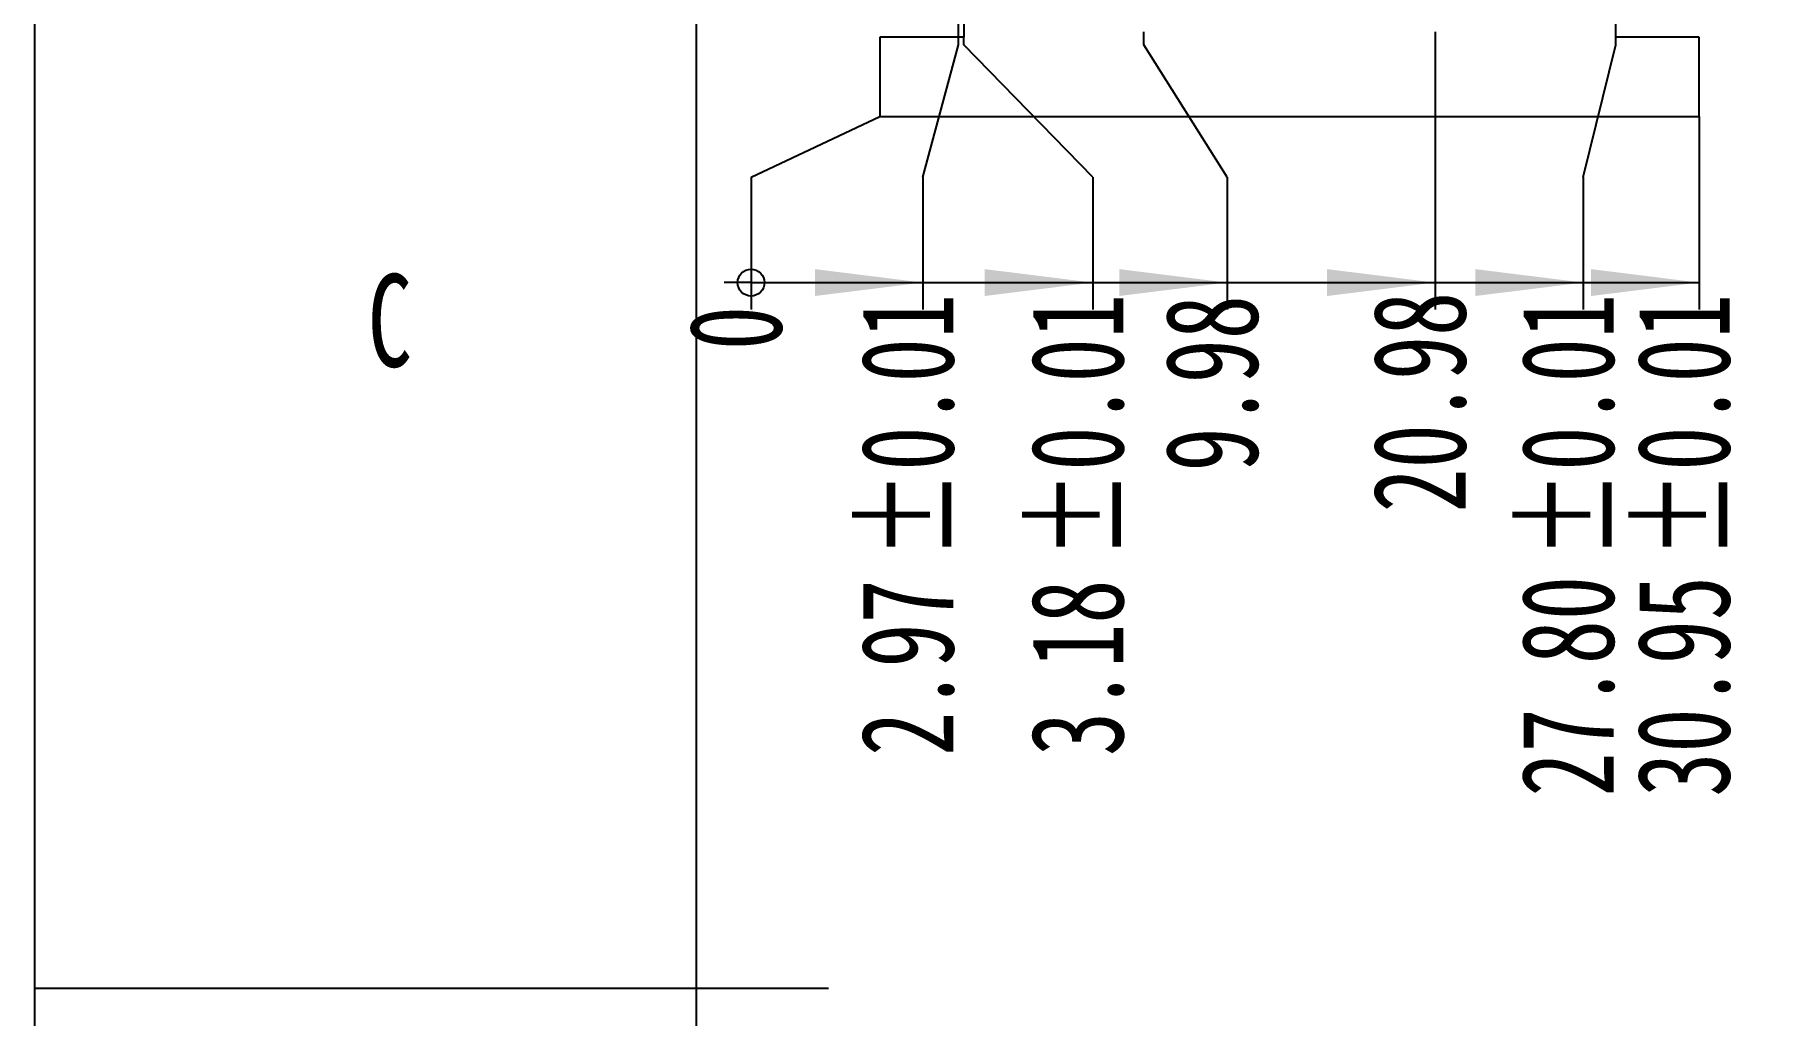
# Model space of a CAD drawing. Header units: millimetres. Extents: x 0 to 210, y 0 to 297.
# Drawn here: x 0 to 65.1, y 147.5 to 184.5 of the extents above; entities that cross this region are included whole.
import ezdxf

# ---------------------------------------------------------------- set-up
doc = ezdxf.new("R2010")
doc.units = ezdxf.units.MM
doc.layers.add('图框', color=7, linetype='Continuous')
doc.layers.add('根据设置的颜色创建', color=7, linetype='Continuous', lineweight=25)
doc.styles.add('SLDTEXTSTYLE5', font='TXT', dxfattribs={"width": 0.7})
doc.dimstyles.new('SLDDIMSTYLE10', dxfattribs={"dimtxt": 3.5, "dimasz": 4.08, "dimexe": 0, "dimexo": 0.0625, "dimgap": 0.875, "dimtad": 0, "dimtih": 1, "dimtoh": 1, "dimrnd": 1e-09, "dimzin": 12, "dimdsep": 46, "dimtxsty": 'SLDTEXTSTYLE5', "dimsah": 1, "dimcen": 0.09, "dimadec": 0, "dimazin": 3, "dimtol": 1, "dimtp": 0.01, "dimtm": 0.01, "dimtfac": 1, "dimtofl": 0, "dimtmove": 0, "dimatfit": 3, "dimfxl": 0, "dimfrac": 2, "dimtolj": 1, "dimarcsym": 0})
doc.dimstyles.new('SLDDIMSTYLE11', dxfattribs={"dimtxt": 3.5, "dimasz": 4.08, "dimexe": 0, "dimexo": 0.0625, "dimgap": 0.875, "dimtad": 0, "dimtih": 1, "dimtoh": 1, "dimrnd": 1e-09, "dimzin": 12, "dimdsep": 46, "dimtxsty": 'SLDTEXTSTYLE5', "dimsah": 1, "dimcen": 0.09, "dimadec": 0, "dimazin": 3, "dimtfac": 1, "dimtofl": 0, "dimtmove": 0, "dimatfit": 3, "dimfxl": 0, "dimfrac": 2, "dimtolj": 1, "dimtzin": 12, "dimarcsym": 0})
doc.dimstyles.new('SLDDIMSTYLE12', dxfattribs={"dimtxt": 3.5, "dimasz": 4.08, "dimexe": 0, "dimexo": 0.0625, "dimgap": 0.875, "dimtad": 0, "dimtih": 1, "dimtoh": 1, "dimrnd": 1e-09, "dimzin": 4, "dimdsep": 46, "dimtxsty": 'SLDTEXTSTYLE5', "dimsah": 1, "dimcen": 0.09, "dimadec": 0, "dimazin": 1, "dimtol": 1, "dimtp": 0.01, "dimtm": 0.01, "dimtfac": 1, "dimtofl": 0, "dimtmove": 0, "dimatfit": 3, "dimfxl": 0, "dimfrac": 2, "dimtolj": 1, "dimarcsym": 0})
doc.dimstyles.new('SLDDIMSTYLE9', dxfattribs={"dimtxt": 3.5, "dimasz": 0.338667, "dimexe": 0, "dimexo": 0.0625, "dimgap": 0.875, "dimtad": 0, "dimtih": 1, "dimtoh": 1, "dimdec": 0, "dimrnd": 1e-09, "dimdsep": 46, "dimtxsty": 'SLDTEXTSTYLE5', "dimblk1": 'ORIGIN', "dimblk2": 'ORIGIN', "dimsah": 1, "dimcen": 0.09, "dimadec": 0, "dimazin": 2, "dimtfac": 1, "dimtdec": 0, "dimtofl": 0, "dimtmove": 0, "dimatfit": 3, "dimldrblk": 'ORIGIN', "dimfxl": 0, "dimfrac": 2, "dimtolj": 1, "dimtzin": 12, "dimarcsym": 0})

# ---------------------------------------------------------------- blocks, each defined once
blk = doc.blocks.new('_Origin')
at = {"color": 0, "linetype": 'ByBlock', "lineweight": -2}
blk.add_line((0, 0), (-1, 0), dxfattribs=at)
blk.add_circle((0, 0), 0.5, dxfattribs=at)
blk = doc.blocks.new('_D_17')
at = {"layer": '根据设置的颜色创建'}
for q in [(31.939, 181.427), (27.073, 174.14)]:
    blk.add_line((27.073, 179.14), q, dxfattribs=at)
at = {"layer": '根据设置的颜色创建', "xscale": 1.016, "yscale": 1.016}
blk.add_blockref('_Origin', (27.073, 175.156), dxfattribs=at)
at = {"layer": '根据设置的颜色创建', "insert": (24.726, 172.604), "char_height": 3.5, "attachment_point": 1, "rotation": 90, "style": 'SLDTEXTSTYLE5'}
blk.add_mtext('0', dxfattribs=at)
blk = doc.blocks.new('_D_18')
at = {"layer": '根据设置的颜色创建'}
for p, q in [((34.91, 184.14), (34.91, 200.477)), ((33.566, 179.14), (34.91, 184.14)), ((33.566, 179.14), (33.566, 174.14)), ((27.073, 175.156), (33.566, 175.156))]:
    blk.add_line(p, q, dxfattribs=at)
blk.add_solid([(33.566, 175.156), (29.486, 175.664), (29.486, 174.648)], dxfattribs=at)
at = {"layer": '根据设置的颜色创建', "char_height": 3.5, "attachment_point": 1, "rotation": 90, "style": 'SLDTEXTSTYLE5'}
for s, insert in [('±0.01', (31.22, 164.719)), ('2.97', (31.22, 157.276))]:
    blk.add_mtext(s, dxfattribs=dict(at, insert=insert))
blk = doc.blocks.new('_D_19')
at = {"layer": '根据设置的颜色创建'}
for p, q in [((35.114, 184.14), (35.114, 184.427)), ((39.981, 179.14), (35.114, 184.14)), ((39.981, 179.14), (39.981, 174.14)), ((33.566, 175.156), (39.981, 175.156))]:
    blk.add_line(p, q, dxfattribs=at)
blk.add_solid([(39.981, 175.156), (35.901, 175.664), (35.901, 174.648)], dxfattribs=at)
at = {"layer": '根据设置的颜色创建', "char_height": 3.5, "attachment_point": 1, "rotation": 90, "style": 'SLDTEXTSTYLE5'}
for s, insert in [('±0.01', (37.635, 164.719)), ('3.18', (37.635, 157.272))]:
    blk.add_mtext(s, dxfattribs=dict(at, insert=insert))
blk = doc.blocks.new('_D_20')
at = {"layer": '根据设置的颜色创建'}
for p, q in [((41.914, 184.14), (41.914, 184.627)), ((45.062, 179.14), (41.914, 184.14)), ((45.062, 179.14), (45.062, 174.14)), ((39.981, 175.156), (45.062, 175.156))]:
    blk.add_line(p, q, dxfattribs=at)
blk.add_solid([(45.062, 175.156), (40.982, 175.664), (40.982, 174.648)], dxfattribs=at)
at = {"layer": '根据设置的颜色创建', "insert": (42.716, 168.015), "char_height": 3.5, "attachment_point": 1, "rotation": 90, "style": 'SLDTEXTSTYLE5'}
blk.add_mtext('9.98', dxfattribs=at)
blk = doc.blocks.new('_D_21')
at = {"layer": '根据设置的颜色创建'}
for p, q in [((52.914, 184.627), (52.914, 174.14)), ((45.062, 175.156), (52.914, 175.156))]:
    blk.add_line(p, q, dxfattribs=at)
blk.add_solid([(52.914, 175.156), (48.834, 175.664), (48.834, 174.648)], dxfattribs=at)
at = {"layer": '根据设置的颜色创建', "insert": (50.567, 166.474), "char_height": 3.5, "attachment_point": 1, "rotation": 90, "style": 'SLDTEXTSTYLE5'}
blk.add_mtext('20.98', dxfattribs=at)
blk = doc.blocks.new('_D_22')
at = {"layer": '根据设置的颜色创建'}
for p, q in [((59.743, 184.14), (59.743, 184.427)), ((58.514, 179.14), (59.743, 184.14)), ((58.514, 179.14), (58.514, 174.14)), ((52.914, 175.156), (58.514, 175.156))]:
    blk.add_line(p, q, dxfattribs=at)
blk.add_solid([(58.514, 175.156), (54.434, 175.664), (54.434, 174.648)], dxfattribs=at)
at = {"layer": '根据设置的颜色创建', "char_height": 3.5, "attachment_point": 1, "rotation": 90, "style": 'SLDTEXTSTYLE5'}
for s, insert in [('±0.01', (56.168, 164.719)), ('27.80', (56.168, 155.74))]:
    blk.add_mtext(s, dxfattribs=dict(at, insert=insert))
blk = doc.blocks.new('_D_23')
at = {"layer": '根据设置的颜色创建'}
for p, q in [((62.889, 181.427), (62.889, 174.14)), ((58.514, 175.156), (62.889, 175.156))]:
    blk.add_line(p, q, dxfattribs=at)
blk.add_solid([(62.889, 175.156), (58.809, 175.664), (58.809, 174.648)], dxfattribs=at)
at = {"layer": '根据设置的颜色创建', "char_height": 3.5, "attachment_point": 1, "rotation": 90, "style": 'SLDTEXTSTYLE5'}
for s, insert in [('±0.01', (60.542, 164.719)), ('30.95', (60.542, 155.736))]:
    blk.add_mtext(s, dxfattribs=dict(at, insert=insert))

msp = doc.modelspace()

# ---------------------------------------------------------------- linework, layer by layer
at = {"color": 7, "linetype": 'Continuous', "lineweight": 25}
for p, q in [((59.743, 184.427), (59.743, 208.427)), ((35.114, 200.477), (35.114, 184.427)), ((31.939, 184.427), (31.939, 181.427)), ((35.114, 184.427), (31.939, 184.427)), ((62.889, 184.427), (59.743, 184.427)), ((62.889, 181.427), (62.889, 184.427)), ((31.939, 181.427), (62.889, 181.427))]:
    msp.add_line(p, q, dxfattribs=at)
at = {"layer": '图框'}
msp.add_line((0, 297), (0, 0), dxfattribs=at)
at = {"layer": '图框', "lineweight": 25}
for p, q in [((25, 292), (25, 5)), ((0, 148.5), (30, 148.5))]:
    msp.add_line(p, q, dxfattribs=at)

# ---------------------------------------------------------------- texts
at = {"layer": '图框', "insert": (13.427, 175.476), "char_height": 3.5, "attachment_point": 2, "style": 'SLDTEXTSTYLE5'}
msp.add_mtext('C', dxfattribs=at)

# ---------------------------------------------------------------- dimensions: what is measured, and where the dimension line sits
at = {"layer": '根据设置的颜色创建'}
for feature_location, offset, origin, dimstyle, picture, middle in [((34.91, 200.477), (-1.344, -26.337), (31.939, 181.427), 'SLDDIMSTYLE10', '_D_18', (33.566, 165.708)), ((41.9135753, 184.627104), (3.1486881, -10.487416), (31.9385752, 181.427104), 'SLDDIMSTYLE11', '_D_20', (45.0622634, 171.0771881)), ((52.9135753, 184.627104), (0, -10.487416), (31.9385752, 181.427104), 'SLDDIMSTYLE11', '_D_21', (52.9135753, 170.3067021)), ((35.113575247, 184.427103962), (4.867768643, -10.287415962), (31.938575247, 181.427103962), 'SLDDIMSTYLE10', '_D_19', (39.981343891, 165.705660566)), ((59.743, 184.427), (-1.229, -10.287), (31.939, 181.427), 'SLDDIMSTYLE12', '_D_22', (58.514, 164.94)), ((31.938575247, 181.427103962), (-4.86601337, -7.287415962), (31.938575247, 181.427103962), 'SLDDIMSTYLE9', '_D_17', (27.072561878, 173.371632442)), ((62.889, 181.427), (0, -7.287), (31.939, 181.427), 'SLDDIMSTYLE10', '_D_23', (62.889, 164.938))]:
    dim = msp.add_ordinate_dim(feature_location=feature_location, offset=offset, dtype=1, origin=origin, dimstyle=dimstyle, dxfattribs=at)
    dim.commit()
    dim.dimension.update_dxf_attribs({"geometry": picture, "text_midpoint": middle})

doc.saveas('drawing.dxf')
